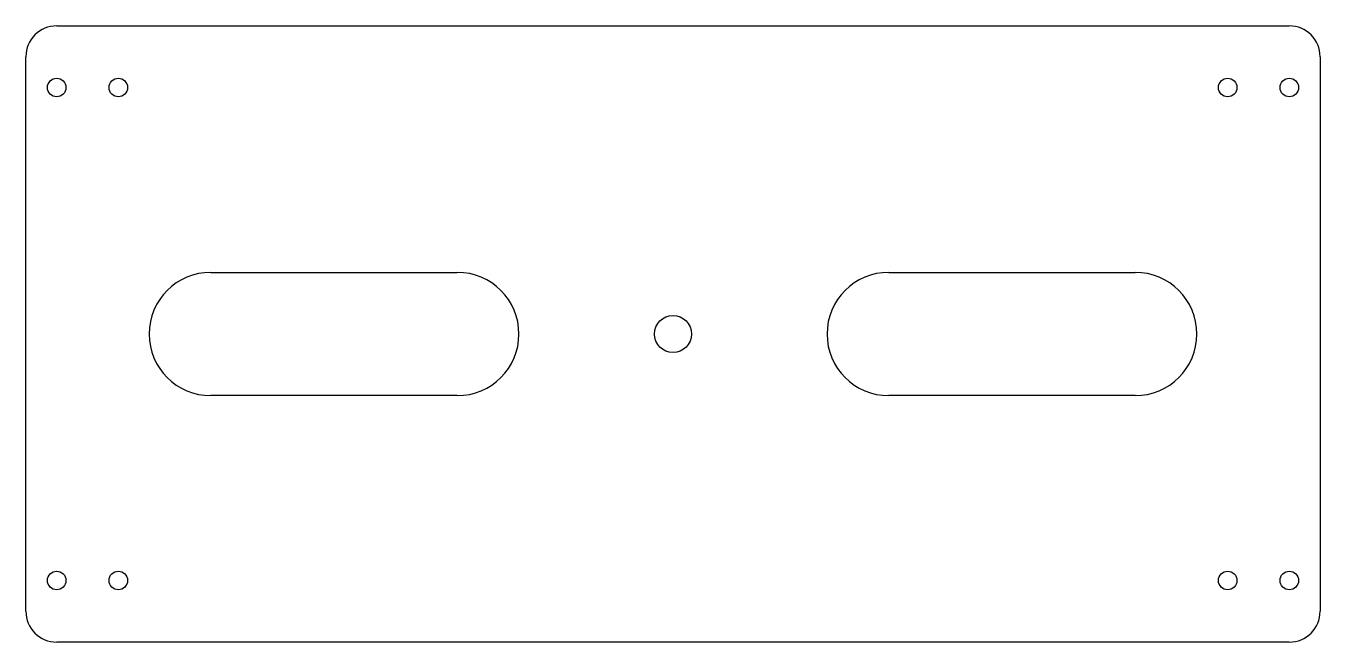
# Model space of a CAD drawing. Header units: millimetres. Extents: x 0 to 210, y 0 to 100.
import ezdxf

# ---------------------------------------------------------------- set-up
doc = ezdxf.new("R2010")
doc.units = ezdxf.units.MM

msp = doc.modelspace()

# ---------------------------------------------------------------- linework, layer by layer
at = {"color": 7, "linetype": 'Continuous', "lineweight": 25}
for p, q in [((5, 100), (205, 100)), ((0, 5), (0, 95)), ((210, 95), (210, 5)), ((30, 60), (70, 60)), ((140, 60), (180, 60)), ((70, 40), (30, 40)), ((180, 40), (140, 40)), ((205, 0), (5, 0))]:
    msp.add_line(p, q, dxfattribs=at)
for centre, radius in [((5, 90), 1.5), ((15, 90), 1.5), ((195, 90), 1.5), ((205, 90), 1.5), ((105, 50), 3), ((5, 10), 1.5), ((15, 10), 1.5), ((195, 10), 1.5), ((205, 10), 1.5)]:
    msp.add_circle(centre, radius, dxfattribs=at)
for centre, radius, start, end in [((5, 95), 5, 90, 180), ((205, 95), 5, 0, 90), ((30, 50), 10, 90, 270), ((70, 50), 10, 270, 90), ((140, 50), 10, 90, 270), ((180, 50), 10, 270, 90), ((5, 5), 5, 180, 270), ((205, 5), 5, 270, 0)]:
    msp.add_arc(centre, radius, start, end, dxfattribs=at)

doc.saveas('drawing.dxf')
